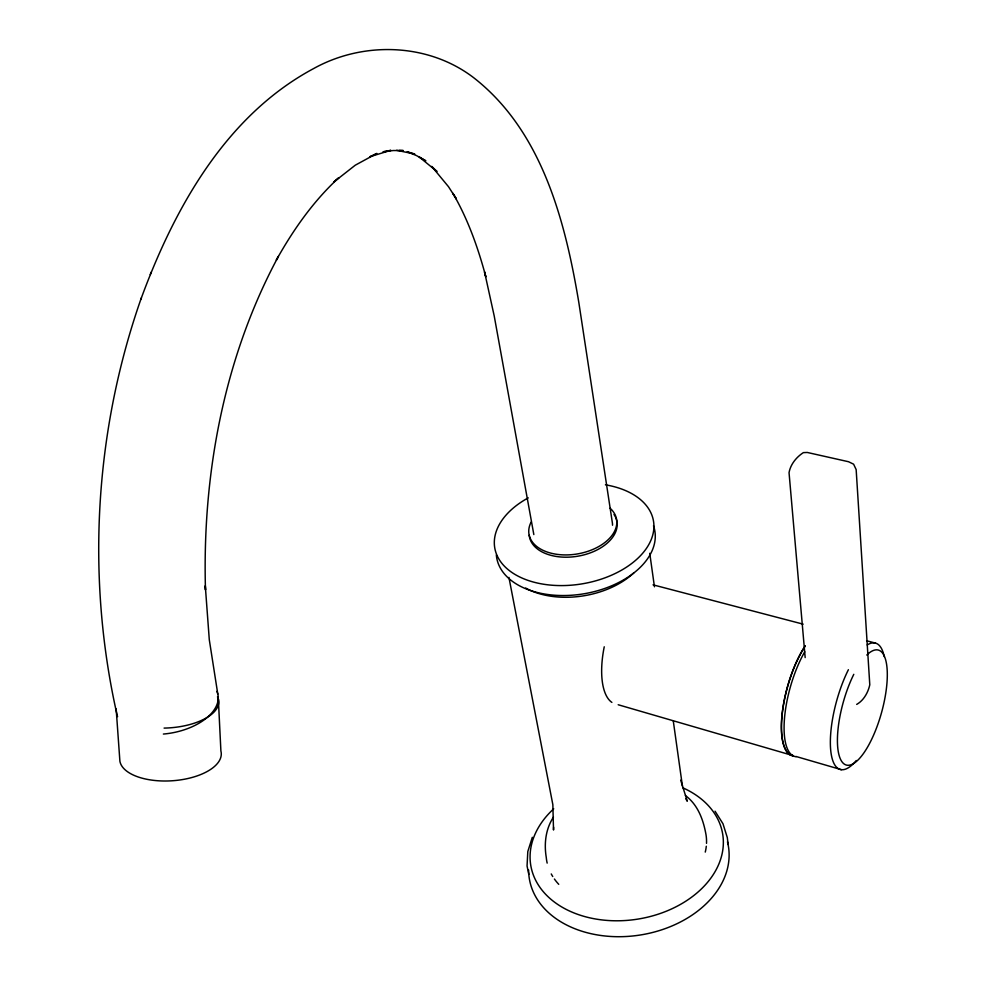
<?xml version="1.0" encoding="UTF-8"?>
<svg xmlns="http://www.w3.org/2000/svg" width="986" height="986" viewBox="0 0 986 986"><rect width="100%" height="100%" fill="white"/><g stroke="black" fill="none" stroke-linecap="round" stroke-linejoin="round"><path stroke-width="1.48" d="M553.627 827.254L553.516 830.027L552.85 804.675L508.924 577.402M532.317 837.311L527.806 851.547L527.054 865.979L528.804 874.36M612.516 525.218A39.723 24.625 -9.6 0 0 612.368 522.802L578.868 302.764C565.237 221.074 542.127 131.002 473.588 77.635C427.986 42.792 362.971 41.055 313.474 68.65C225.498 115.793 173.967 208.909 140.764 299.559C94.607 431.843 86.176 577.217 116.853 713.913A51.445 28.779 -10.8 0 0 117.593 716.662M150.266 274.527L151.166 272.21M140.764 299.559L141.429 297.821M553.454 817.111C545.64 829.004 543.964 843.634 546.269 857.45A80.716 58.347 -9.1 0 0 547.168 863.107M856.698 704.398C863.687 700.491 868.111 692.492 869.788 684.789L856.156 469.595L853.605 464.184L848.539 461.731L807.287 452.463L803.368 452.623C796.38 457.159 790.501 464.332 789.047 472.676L805.168 657.588M399.256 150.353L403.262 150.562L393.217 150.538L383.012 151.807L390.826 150.316L369.861 156.737L376.874 153.434L355.28 165.192L333.687 182.127L338.839 177.69C313.314 201.181 293.187 229.886 276.351 260.07L278.397 256.397C223.699 357.992 202.155 475.227 205.482 589.911L205.285 585.783L209.291 639.717L217.795 694.082M396.655 150.316L414.749 154.026L407.144 151.745L416.622 155.64L425.841 160.854L419.186 156.959L436.995 171.515L431.72 166.4L448.494 186.687L456.321 198.901L452.882 193.268C467.993 219.299 478.099 247.88 485.864 276.869L484.533 271.889L494.22 316.001L533.833 534.572M653.04 584.834L803.171 624.163M866.583 640.764L875.445 643.094M618.185 704.743L793.373 755.707A64.916 22.912 -74.4 0 1 782.206 714.074A64.916 22.912 -74.4 0 1 805.192 646.101M796.047 756.484L841.391 769.684M685.406 795.529C698.002 804.872 703.351 819.847 706.013 834.723A80.716 58.347 -9.1 0 1 706.518 843.35M715.047 811.207L722.972 823.741L727.286 837.508L728.358 846.025A100.843 73.371 -9.1 0 1 635.107 935.726A100.843 73.371 -9.1 0 1 528.619 870.046M685.788 798.796L687.291 801.224L680.685 780.172M649.749 553.306L654.445 586.781M673.241 720.655L682.423 786.076M116.163 708.909L119.898 761.254A50.878 24.243 -3.8 0 0 175.791 780.468A50.878 24.243 -3.8 0 0 220.901 751.024L218.35 699.062M706.296 846.247A80.716 58.347 -9.1 0 1 705.261 852.089M558.742 884.319A80.716 58.347 -9.1 0 1 554.403 879.019M552.739 876.517A80.716 58.347 -9.1 0 1 551.248 873.941M633.838 572.829A71.879 45.073 -9.6 0 1 525.649 588.038M653.496 525.76A80.211 50.113 -9.6 0 1 586.14 593.399A80.211 50.113 -9.6 0 1 496.34 554.933M605.429 484.816A80.495 50.039 -9.6 0 1 640.506 555.648A80.495 50.039 -9.6 0 1 518.377 576.305A80.495 50.039 -9.6 0 1 528.25 497.868M615.954 518.18A44.395 27.522 -9.6 0 1 579.632 555.87A44.395 27.522 -9.6 0 1 529.223 535.262M613.995 514.495A44.395 27.522 -9.6 0 1 615.4 516.923M610.137 508.246A44.432 27.522 -9.6 0 1 577.759 553.873A44.432 27.522 -9.6 0 1 531.134 522.075M217.499 696.831A51.445 23.528 -3.5 0 1 164.083 728.099M216.895 691.396A51.445 28.779 -10.8 0 1 163.368 734.052M727.458 841.797A100.843 73.371 -9.1 0 1 728.099 844.608M682.793 787.789A97.232 70.339 -9.1 0 1 703.597 886.722A97.232 70.339 -9.1 0 1 565.742 909.166A97.232 70.339 -9.1 0 1 553.713 808.803M793.311 755.942A65.15 22.998 -74.4 0 1 782.095 714.147A65.15 22.998 -74.4 0 1 805.168 645.929M795.985 756.718A65.187 22.937 -74.4 0 1 784.499 718.289A65.187 22.937 -74.4 0 1 804.749 651.783M866.78 655.049A59.678 19.831 -74.4 0 1 883.961 702.821A59.678 19.831 -74.4 0 1 843.227 763.226A59.678 19.831 -74.4 0 1 853.79 674.325M867.224 644.943A65.594 21.914 -74.4 0 1 884.232 656.676M856.279 760.514A65.594 21.914 -74.4 0 1 830.643 749.582A65.594 21.914 -74.4 0 1 848.391 669.704M611.887 702.402A62.426 26.363 -74.5 0 1 604.245 646.791"/></g></svg>
